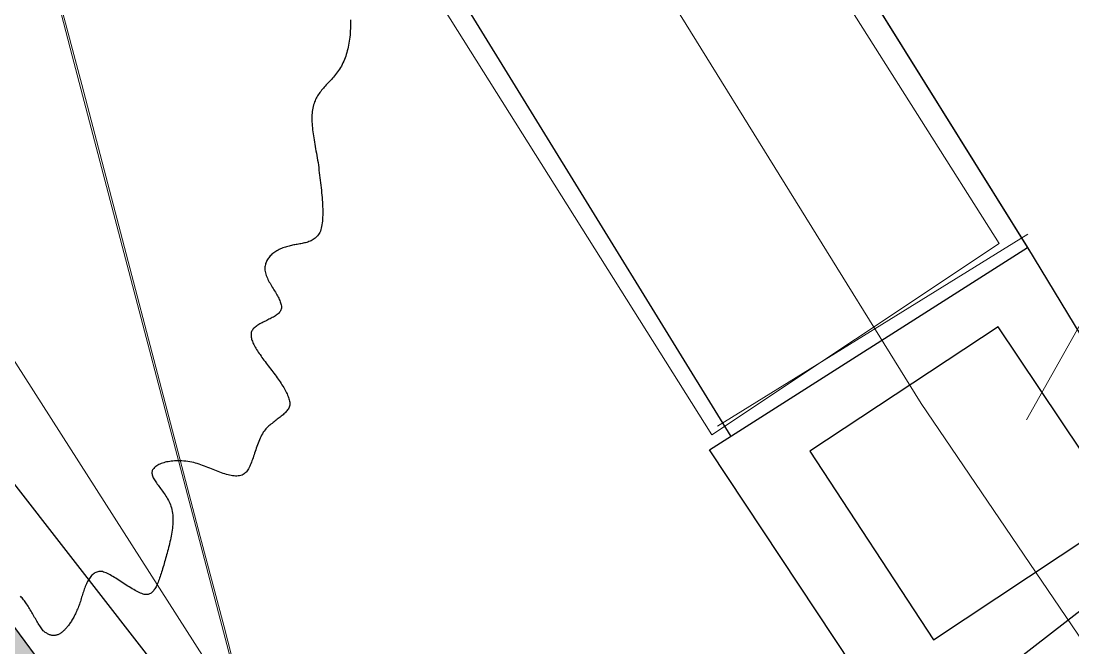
# Model space of a CAD drawing. Header units: metres. Extents: x 3 to 509016, y 4 to 6969473.
# Drawn here: x 507909.53 to 507915.15, y 6967153.86 to 6967157.22 of the extents above; entities that cross this region are included whole.
import ezdxf

# ---------------------------------------------------------------- set-up
doc = ezdxf.new("R2010")
doc.units = ezdxf.units.M
for name, color, linetype, lineweight in [('D_UG_PIPES', 252, 'EXIST_SWD', 0), ('DR_GRATED', 252, 'EXIST_SWD', 0), ('DR_LINED', 252, 'EXIST_SWD', 0), ('HT_UG_LINES', 252, 'EXISTING_HIGH_VOLTAGE', 0)]:
    doc.layers.add(name, color=color, linetype=linetype, lineweight=lineweight)
for name, color, linetype in [('DR_UNLINED', 252, 'EXIST_SWD'), ('EWS_BATTER TOE', 252, 'Continuous'), ('HATCH_LANDSCAPE', 1, 'Continuous'), ('mga2020DR_GRATE', 252, 'Continuous'), ('mga2020DR_GRATE_LIP', 252, 'Continuous'), ('mga2020DR_UNLINED', 252, 'Continuous'), ('mga2020VEG_TREE', 252, 'Continuous'), ('XREF', 7, 'Continuous')]:
    doc.layers.add(name, color=color, linetype=linetype)
doc.styles.get("Standard").update_dxf_attribs({"font": 'ARIALN.TTF'})
doc.linetypes.add('EXIST_SWD', pattern='A,5,-2.5,5,-2,["SWD",Standard,S=2.5,R=0,X=0,Y=-1.25],-8,5,-2.5,5,-2.5', length=37.5)
doc.linetypes.add('EXISTING_HIGH_VOLTAGE', pattern='A,2,-2,2,-2,2,-2,["HV",Standard,S=2.5,R=0,X=0,Y=-1.25],-5.9,2,-2,2,-2', length=25.9)

# ---------------------------------------------------------------- blocks, each defined once
blk = doc.blocks.new('XD_HATCH')
at = {"layer": 'HATCH_LANDSCAPE', "ltscale": 0.5}
h = blk.add_hatch(dxfattribs=at)
h.set_pattern_fill('GRASS', color=256, scale=0.05)
h.set_pattern_definition([(212.013854887, (0, 0), (-0.28538859865, -1.2375190291), [0.238125, -1.557926224]), (167.013854887, (0, 0), (-0.28538859868, -1.23751902925), [0.238125, -1.031875]), (257.013854887, (0, 0), (1.23751902925, -0.28538859868), [0.238125, -1.031875])])
edge = h.paths.add_edge_path()
edge.add_line((507834.6194, 6967286.6003), (507833.7745, 6967278.3766))
edge.add_line((507833.7745, 6967278.3766), (507834.4563, 6967266.5732))
edge.add_arc((507833.4405, 6967266.3882), 1.0325, -56.8269, 10.3208, ccw=False)
edge.add_line((507834.0055, 6967265.524), (507833.7027, 6967265.3348))
edge.add_line((507833.7027, 6967265.3348), (507831.8595, 6967265.8814))
edge.add_arc((507790.5773, 6967261.1965), 41.5471, 6.4744, 11.72996)
edge.add_arc((507652.9266, 6967269.5696), 178.3302, 0.023588, 2.717699)
edge.add_arc((507863.8943, 6967277.5885), 32.8409, 156.38178, 179.23816, ccw=False)
edge.add_line((507833.8043, 6967290.7459), (507834.868, 6967290.3037))
edge.add_line((507834.868, 6967290.3037), (507834.6194, 6967286.6003))
edge = h.paths.add_edge_path()
edge.add_line((507840.3758, 6967264.2031), (507839.0111, 6967268.6216))
edge.add_line((507839.0111, 6967268.6216), (507838.9485, 6967268.9634))
edge.add_line((507838.9485, 6967268.9634), (507838.9635, 6967269.4631))
edge.add_line((507838.9635, 6967269.4631), (507838.7986, 6967271.4707))
edge.add_line((507838.7986, 6967271.4707), (507838.5426, 6967271.9806))
edge.add_line((507838.5426, 6967271.9806), (507838.3277, 6967272.489))
edge.add_line((507838.3277, 6967272.489), (507838.1812, 6967272.9949))
edge.add_line((507838.1812, 6967272.9949), (507838.0533, 6967273.5))
edge.add_line((507838.0533, 6967273.5), (507837.435, 6967274.5364))
edge.add_line((507837.435, 6967274.5364), (507837.4424, 6967274.8298))
edge.add_line((507837.4424, 6967274.8298), (507837.523, 6967275.3334))
edge.add_line((507837.523, 6967275.3334), (507837.4511, 6967275.831))
edge.add_line((507837.4511, 6967275.831), (507837.4008, 6967276.3294))
edge.add_line((507837.4008, 6967276.3294), (507837.3858, 6967276.8292))
edge.add_line((507837.3858, 6967276.8292), (507837.3708, 6967277.329))
edge.add_line((507837.3708, 6967277.329), (507837.3559, 6967277.8288))
edge.add_line((507837.3559, 6967277.8288), (507837.2868, 6967278.3259))
edge.add_line((507837.2868, 6967278.3259), (507837.6201, 6967280.3039))
edge.add_line((507837.6201, 6967280.3039), (507837.7291, 6967281.2981))
edge.add_line((507837.7291, 6967281.2981), (507837.7573, 6967281.7976))
edge.add_line((507837.7573, 6967281.7976), (507837.7637, 6967283.3032))
edge.add_line((507837.7637, 6967283.3032), (507837.8004, 6967283.8019))
edge.add_line((507837.8004, 6967283.8019), (507837.9, 6967284.2949))
edge.add_line((507837.9, 6967284.2949), (507838.1892, 6967285.2728))
edge.add_line((507838.1892, 6967285.2728), (507838.2709, 6967285.7675))
edge.add_line((507838.2709, 6967285.7675), (507838.3266, 6967286.2645))
edge.add_line((507838.3266, 6967286.2645), (507837.056, 6967286.299))
edge.add_line((507837.056, 6967286.299), (507837.0835, 6967286.024))
edge.add_line((507837.0835, 6967286.024), (507836.2865, 6967278.3018))
edge.add_line((507836.2865, 6967278.3018), (507836.7877, 6967269.7623))
edge.add_line((507836.7877, 6967269.7623), (507836.9971, 6967265.9725))
edge.add_arc((507835.4372, 6967265.8975), 1.5617, -51.2364, 2.7548, ccw=False)
edge.add_line((507836.415, 6967264.6797), (507834.7625, 6967263.6386))
edge.add_line((507834.7625, 6967263.6386), (507834.4122, 6967261.6514))
edge.add_line((507834.4122, 6967261.6514), (507838.3369, 6967255.3696))
edge.add_arc((507838.6337, 6967255.5551), 0.35, 211.9938, 302.0004)
edge.add_line((507838.8192, 6967255.2583), (507843.102, 6967257.934))
edge.add_line((507843.102, 6967257.934), (507849.8852, 6967247.0769))
edge.add_line((507849.8852, 6967247.0769), (507845.6775, 6967244.448))
edge.add_arc((507845.8629, 6967244.1511), 0.35, 121.996, 211.996)
edge.add_line((507845.5661, 6967243.9657), (507846.3609, 6967242.6936))
edge.add_arc((507846.6577, 6967242.879), 0.35, 211.996, 301.996)
edge.add_line((507846.8432, 6967242.5822), (507851.0509, 6967245.2111))
edge.add_line((507851.0509, 6967245.2111), (507857.8321, 6967234.3573))
edge.add_line((507857.8321, 6967234.3573), (507858.9988, 6967232.4898))
edge.add_line((507858.9988, 6967232.4898), (507868.4293, 6967217.3956))
edge.add_line((507868.4293, 6967217.3956), (507869.595, 6967215.5298))
edge.add_line((507869.595, 6967215.5298), (507879.0265, 6967200.4339))
edge.add_line((507879.0265, 6967200.4339), (507880.1922, 6967198.5681))
edge.add_line((507880.1922, 6967198.5681), (507889.6237, 6967183.4722))
edge.add_line((507889.6237, 6967183.4722), (507890.8655, 6967181.6516))
edge.add_line((507890.8655, 6967181.6516), (507890.7894, 6967181.6064))
edge.add_line((507890.7894, 6967181.6064), (507900.2209, 6967166.5105))
edge.add_line((507900.2209, 6967166.5105), (507895.9381, 6967163.8347))
edge.add_arc((507896.1235, 6967163.5378), 0.35, 121.994, 211.996)
edge.add_line((507895.8267, 6967163.3524), (507896.6215, 6967162.0802))
edge.add_arc((507896.9183, 6967162.2657), 0.35, 211.9984, 301.996)
edge.add_line((507897.1038, 6967161.9689), (507901.3866, 6967164.6447))
edge.add_line((507901.3866, 6967164.6447), (507910.8181, 6967149.5487))
edge.add_line((507910.8181, 6967149.5487), (507906.5469, 6967146.8811))
edge.add_arc((507906.7649, 6967146.6028), 0.3535, 128.0734, 218.4885)
edge.add_line((507906.4882, 6967146.3828), (507907.8077, 6967145.0972))
edge.add_line((507907.8077, 6967145.0972), (507909.4019, 6967144.1738))
edge.add_line((507909.4019, 6967144.1738), (507911.1824, 6967145.0318))
edge.add_line((507911.1824, 6967145.0318), (507911.5938, 6967146.4662))
edge.add_line((507911.5938, 6967146.4662), (507913.3116, 6967147.5395))
edge.add_line((507913.3116, 6967147.5395), (507911.7607, 6967150.3145))
edge.add_line((507911.7607, 6967150.3145), (507911.3517, 6967151.1377))
edge.add_line((507911.3517, 6967151.1377), (507910.3123, 6967152.8466))
edge.add_line((507910.3123, 6967152.8466), (507910.0252, 6967153.2568))
edge.add_line((507910.0252, 6967153.2568), (507908.2386, 6967155.6779))
edge.add_line((507908.2386, 6967155.6779), (507906.8185, 6967157.7385))
edge.add_line((507906.8185, 6967157.7385), (507905.1467, 6967160.2314))
edge.add_line((507905.1467, 6967160.2314), (507902.6614, 6967164.5743))
edge.add_line((507902.6614, 6967164.5743), (507901.6885, 6967166.3247))
edge.add_line((507901.6885, 6967166.3247), (507890.3492, 6967184.5912))
edge.add_line((507890.3492, 6967184.5912), (507887.9238, 6967188.3817))
edge.add_line((507887.9238, 6967188.3817), (507882.2644, 6967197.2262))
edge.add_line((507882.2644, 6967197.2262), (507881.0853, 6967198.9492))
edge.add_line((507881.0853, 6967198.9492), (507875.2149, 6967208.1494))
edge.add_line((507875.2149, 6967208.1494), (507870.7184, 6967215.3627))
edge.add_line((507870.7184, 6967215.3627), (507864.5811, 6967226.2674))
edge.add_line((507864.5811, 6967226.2674), (507858.7045, 6967235.0792))
edge.add_line((507858.7045, 6967235.0792), (507856.2419, 6967238.7442))
edge.add_line((507856.2419, 6967238.7442), (507855.1022, 6967240.3904))
edge.add_line((507855.1022, 6967240.3904), (507854.8173, 6967240.8019))
edge.add_line((507854.8173, 6967240.8019), (507854.0618, 6967242.0986))
edge.add_line((507854.0618, 6967242.0986), (507852.576, 6967244.7077))
edge.add_line((507852.576, 6967244.7077), (507851.066, 6967247.3016))
edge.add_line((507851.066, 6967247.3016), (507849.5393, 6967249.8852))
edge.add_line((507849.5393, 6967249.8852), (507848.9949, 6967250.7242))
edge.add_line((507848.9949, 6967250.7242), (507848.7226, 6967251.1437))
edge.add_line((507848.7226, 6967251.1437), (507848.4401, 6967251.5567))
edge.add_line((507848.4401, 6967251.5567), (507847.8618, 6967252.3745))
edge.add_line((507847.8618, 6967252.3745), (507847.3356, 6967253.2249))
edge.add_line((507847.3356, 6967253.2249), (507845.7975, 6967255.8013))
edge.add_line((507845.7975, 6967255.8013), (507844.2186, 6967258.446))
edge.add_line((507844.2186, 6967258.446), (507842.8502, 6967261.0217))
edge.add_line((507842.8502, 6967261.0217), (507842.6112, 6967261.4614))
edge.add_line((507842.6112, 6967261.4614), (507842.0412, 6967262.2858))
edge.add_line((507842.0412, 6967262.2858), (507840.3758, 6967264.2031))
blk = doc.blocks.new('BAC V TREE')
for p, q in [((16.9034, 2.6521), (16.9053, 2.5983)), ((16.9053, 2.5983), (16.9062, 2.5448)), ((16.8996, 2.3343), (16.8955, 2.2828)), ((16.9027, 2.3863), (16.8996, 2.3343)), ((16.9049, 2.4388), (16.9027, 2.3863)), ((16.906, 2.4916), (16.9049, 2.4388)), ((16.9062, 2.5448), (16.906, 2.4916)), ((16.8695, 2.0821), (16.8607, 2.0336)), ((16.8775, 2.1314), (16.8695, 2.0821)), ((16.8844, 2.1812), (16.8775, 2.1314)), ((16.8905, 2.2317), (16.8844, 2.1812)), ((16.8955, 2.2828), (16.8905, 2.2317)), ((16.8161, 1.8471), (16.8027, 1.8026)), ((16.8286, 1.8925), (16.8161, 1.8471)), ((16.8402, 1.9387), (16.8286, 1.8925)), ((16.8509, 1.9858), (16.8402, 1.9387)), ((16.8607, 2.0336), (16.8509, 1.9858)), ((16.7039, 1.557), (16.6819, 1.5179)), ((16.7225, 1.5952), (16.7039, 1.557)), ((16.7403, 1.6345), (16.7225, 1.5952)), ((16.7572, 1.675), (16.7403, 1.6345)), ((16.7732, 1.7165), (16.7572, 1.675)), ((16.7884, 1.7591), (16.7732, 1.7165)), ((16.8027, 1.8026), (16.7884, 1.7591)), ((16.5387, 1.3093), (16.5136, 1.2782)), ((16.5635, 1.3413), (16.5387, 1.3093)), ((16.5881, 1.3744), (16.5635, 1.3413)), ((16.6123, 1.4084), (16.5881, 1.3744)), ((16.636, 1.4437), (16.6123, 1.4084)), ((16.6593, 1.4801), (16.636, 1.4437)), ((16.6819, 1.5179), (16.6593, 1.4801)), ((16.3121, 1.0528), (16.2879, 1.0264)), ((16.3367, 1.0794), (16.3121, 1.0528)), ((16.3616, 1.1063), (16.3367, 1.0794)), ((16.3868, 1.1336), (16.3616, 1.1063)), ((16.4121, 1.1613), (16.3868, 1.1336)), ((16.4374, 1.1896), (16.4121, 1.1613)), ((16.4629, 1.2184), (16.4374, 1.1896)), ((16.4883, 1.2479), (16.4629, 1.2184)), ((16.5136, 1.2782), (16.4883, 1.2479)), ((16.0974, 0.7854), (16.0805, 0.7569)), ((16.1153, 0.8134), (16.0974, 0.7854)), ((16.1341, 0.8409), (16.1153, 0.8134)), ((16.1539, 0.868), (16.1341, 0.8409)), ((16.1745, 0.8948), (16.1539, 0.868)), ((16.1959, 0.9213), (16.1745, 0.8948)), ((16.218, 0.9477), (16.1959, 0.9213)), ((16.2408, 0.9739), (16.218, 0.9477)), ((16.2641, 1.0001), (16.2408, 0.9739)), ((16.2879, 1.0264), (16.2641, 1.0001)), ((15.9896, 0.5232), (15.981, 0.4842)), ((15.9998, 0.5614), (15.9896, 0.5232)), ((16.0115, 0.5988), (15.9998, 0.5614)), ((16.0249, 0.6354), (16.0115, 0.5988)), ((16.0369, 0.667), (16.0249, 0.6354)), ((16.0502, 0.6977), (16.0369, 0.667)), ((16.0648, 0.7276), (16.0502, 0.6977)), ((16.0805, 0.7569), (16.0648, 0.7276)), ((15.959, 0.2769), (15.9584, 0.2331)), ((15.9608, 0.32), (15.959, 0.2769)), ((15.9639, 0.3622), (15.9608, 0.32)), ((15.9682, 0.4037), (15.9639, 0.3622)), ((15.9739, 0.4443), (15.9682, 0.4037)), ((15.981, 0.4842), (15.9739, 0.4443)), ((15.9584, 0.2331), (15.9589, 0.1885)), ((15.9589, 0.1885), (15.9604, 0.1432)), ((15.9604, 0.1432), (15.9629, 0.0971)), ((15.9629, 0.0971), (15.9664, 0.0502)), ((15.9664, 0.0502), (15.9707, 0.0026)), ((15.9707, 0.0026), (15.9759, -0.0458)), ((15.9759, -0.0458), (15.9818, -0.0949)), ((15.9818, -0.0949), (15.9884, -0.1447)), ((15.9884, -0.1447), (15.9956, -0.1952)), ((15.9956, -0.1952), (16.0034, -0.2464)), ((16.0034, -0.2464), (16.0117, -0.2984)), ((16.0117, -0.2984), (16.0205, -0.351)), ((16.0205, -0.351), (16.0297, -0.4043)), ((16.0297, -0.4043), (16.0392, -0.4583)), ((16.0392, -0.4583), (16.049, -0.513)), ((16.049, -0.513), (16.059, -0.5684)), ((16.059, -0.5684), (16.0691, -0.6244)), ((16.0691, -0.6244), (16.0794, -0.6811)), ((16.0794, -0.6811), (16.0896, -0.7384)), ((16.0896, -0.7384), (16.0999, -0.7963)), ((16.0999, -0.7963), (16.11, -0.8549)), ((16.11, -0.8549), (16.1177, -0.9168)), ((16.1177, -0.9168), (16.1254, -0.9789)), ((16.1254, -0.9789), (16.1331, -1.0412)), ((16.1331, -1.0412), (16.1409, -1.1034)), ((16.1409, -1.1034), (16.1486, -1.1657)), ((16.1486, -1.1657), (16.1562, -1.2279)), ((16.1562, -1.2279), (16.1637, -1.2899)), ((16.1637, -1.2899), (16.171, -1.3516)), ((16.171, -1.3516), (16.178, -1.4131)), ((16.178, -1.4131), (16.1847, -1.4742)), ((16.1847, -1.4742), (16.191, -1.5348)), ((16.191, -1.5348), (16.197, -1.5949)), ((16.197, -1.5949), (16.2025, -1.6543)), ((16.2025, -1.6543), (16.2075, -1.7131)), ((16.2075, -1.7131), (16.212, -1.7712)), ((16.212, -1.7712), (16.2158, -1.8284)), ((16.2158, -1.8284), (16.219, -1.8847)), ((16.219, -1.8847), (16.2215, -1.9401)), ((16.2215, -1.9401), (16.2233, -1.9944)), ((16.2233, -1.9944), (16.2243, -2.0476)), ((16.2243, -2.0476), (16.2244, -2.0996)), ((16.2153, -2.2942), (16.2105, -2.3392)), ((16.2191, -2.2477), (16.2153, -2.2942)), ((16.2219, -2.1997), (16.2191, -2.2477)), ((16.2236, -2.1503), (16.2219, -2.1997)), ((16.2244, -2.0996), (16.2236, -2.1503)), ((16.1528, -2.5699), (16.1364, -2.5992)), ((16.1678, -2.5381), (16.1528, -2.5699)), ((16.179, -2.502), (16.1678, -2.5381)), ((16.1887, -2.464), (16.179, -2.502)), ((16.1972, -2.4242), (16.1887, -2.464)), ((16.2044, -2.3825), (16.1972, -2.4242)), ((16.2105, -2.3392), (16.2044, -2.3825)), ((15.7466, -2.8372), (15.7175, -2.8432)), ((15.7755, -2.8308), (15.7466, -2.8372)), ((15.8041, -2.8237), (15.7755, -2.8308)), ((15.8323, -2.8159), (15.8041, -2.8237)), ((15.8601, -2.8073), (15.8323, -2.8159)), ((15.8874, -2.7977), (15.8601, -2.8073)), ((15.9141, -2.7871), (15.8874, -2.7977)), ((15.9401, -2.7754), (15.9141, -2.7871)), ((15.9655, -2.7623), (15.9401, -2.7754)), ((15.9902, -2.7479), (15.9655, -2.7623)), ((16.014, -2.732), (15.9902, -2.7479)), ((16.0369, -2.7145), (16.014, -2.732)), ((16.059, -2.6953), (16.0369, -2.7145)), ((16.08, -2.6743), (16.059, -2.6953)), ((16.0999, -2.6513), (16.08, -2.6743)), ((16.1187, -2.6264), (16.0999, -2.6513)), ((16.1364, -2.5992), (16.1187, -2.6264)), ((15.0013, -3.0892), (14.9788, -3.1083)), ((15.0249, -3.0709), (15.0013, -3.0892)), ((15.0495, -3.0533), (15.0249, -3.0709)), ((15.075, -3.0365), (15.0495, -3.0533)), ((15.1014, -3.0205), (15.075, -3.0365)), ((15.1287, -3.0054), (15.1014, -3.0205)), ((15.1567, -2.991), (15.1287, -3.0054)), ((15.1855, -2.9775), (15.1567, -2.991)), ((15.215, -2.9649), (15.1855, -2.9775)), ((15.2451, -2.9532), (15.215, -2.9649)), ((15.2758, -2.9424), (15.2451, -2.9532)), ((15.307, -2.9325), (15.2758, -2.9424)), ((15.3386, -2.9236), (15.307, -2.9325)), ((15.3707, -2.9156), (15.3386, -2.9236)), ((15.398, -2.9071), (15.3707, -2.9156)), ((15.4258, -2.8994), (15.398, -2.9071)), ((15.4541, -2.8924), (15.4258, -2.8994)), ((15.4827, -2.886), (15.4541, -2.8924)), ((15.5116, -2.8801), (15.4827, -2.886)), ((15.5408, -2.8746), (15.5116, -2.8801)), ((15.5701, -2.8693), (15.5408, -2.8746)), ((15.5996, -2.8642), (15.5701, -2.8693)), ((15.6291, -2.8592), (15.5996, -2.8642)), ((15.6587, -2.8541), (15.6291, -2.8592)), ((15.6881, -2.8488), (15.6587, -2.8541)), ((15.7175, -2.8432), (15.6881, -2.8488)), ((14.8235, -3.3366), (14.8161, -3.3628)), ((14.8325, -3.311), (14.8235, -3.3366)), ((14.8431, -3.2859), (14.8325, -3.311)), ((14.8553, -3.2615), (14.8431, -3.2859)), ((14.8689, -3.2377), (14.8553, -3.2615)), ((14.884, -3.2144), (14.8689, -3.2377)), ((14.9004, -3.1919), (14.884, -3.2144)), ((14.9182, -3.1699), (14.9004, -3.1919)), ((14.9372, -3.1487), (14.9182, -3.1699)), ((14.9574, -3.1282), (14.9372, -3.1487)), ((14.9788, -3.1083), (14.9574, -3.1282)), ((14.8043, -3.4444), (14.804, -3.4726)), ((14.804, -3.4726), (14.8056, -3.5013)), ((14.8064, -3.4167), (14.8043, -3.4444)), ((14.8056, -3.5013), (14.8092, -3.5304)), ((14.8104, -3.3895), (14.8064, -3.4167)), ((14.8092, -3.5304), (14.8172, -3.563)), ((14.8161, -3.3628), (14.8104, -3.3895)), ((14.8172, -3.563), (14.8269, -3.5955)), ((14.8269, -3.5955), (14.8382, -3.6281)), ((14.8382, -3.6281), (14.8509, -3.6606)), ((14.8509, -3.6606), (14.8648, -3.6931)), ((14.8648, -3.6931), (14.8798, -3.7255)), ((14.8798, -3.7255), (14.8959, -3.7578)), ((14.8959, -3.7578), (14.9127, -3.7901)), ((14.9127, -3.7901), (14.9303, -3.8221)), ((14.9303, -3.8221), (14.9484, -3.8541)), ((14.9484, -3.8541), (14.967, -3.8858)), ((14.967, -3.8858), (14.9858, -3.9174)), ((14.9858, -3.9174), (15.0048, -3.9488)), ((15.0048, -3.9488), (15.0237, -3.9799)), ((15.0237, -3.9799), (15.0425, -4.0108)), ((15.0425, -4.0108), (15.061, -4.0414)), ((15.061, -4.0414), (15.0791, -4.0717)), ((15.0791, -4.0717), (15.0966, -4.1017)), ((15.0966, -4.1017), (15.1134, -4.1313)), ((15.1134, -4.1313), (15.1294, -4.1606)), ((15.1294, -4.1606), (15.1443, -4.1896)), ((15.1443, -4.1896), (15.1581, -4.2181)), ((15.1581, -4.2181), (15.1707, -4.2462)), ((15.1707, -4.2462), (15.1818, -4.2739)), ((15.1818, -4.2739), (15.1914, -4.3011)), ((15.1914, -4.3011), (15.1992, -4.3279)), ((15.1992, -4.3279), (15.2053, -4.3541)), ((15.2053, -4.3541), (15.2093, -4.3799)), ((15.2093, -4.3799), (15.2112, -4.4051)), ((15.0381, -4.6353), (15.013, -4.6503)), ((15.0621, -4.6199), (15.0381, -4.6353)), ((15.0849, -4.604), (15.0621, -4.6199)), ((15.1064, -4.5876), (15.0849, -4.604)), ((15.1265, -4.5707), (15.1064, -4.5876)), ((15.1449, -4.5531), (15.1265, -4.5707)), ((15.1616, -4.5348), (15.1449, -4.5531)), ((15.1764, -4.5158), (15.1616, -4.5348)), ((15.1892, -4.496), (15.1764, -4.5158)), ((15.1998, -4.4753), (15.1892, -4.496)), ((15.2081, -4.4538), (15.1998, -4.4753)), ((15.2109, -4.4297), (15.2081, -4.4538)), ((15.2112, -4.4051), (15.2109, -4.4297)), ((14.5652, -4.8977), (14.5456, -4.915)), ((14.5863, -4.8811), (14.5652, -4.8977)), ((14.6088, -4.8649), (14.5863, -4.8811)), ((14.6325, -4.8493), (14.6088, -4.8649)), ((14.6572, -4.834), (14.6325, -4.8493)), ((14.6829, -4.8192), (14.6572, -4.834)), ((14.7094, -4.8047), (14.6829, -4.8192)), ((14.7365, -4.7904), (14.7094, -4.8047)), ((14.7642, -4.7764), (14.7365, -4.7904)), ((14.7922, -4.7625), (14.7642, -4.7764)), ((14.8205, -4.7487), (14.7922, -4.7625)), ((14.8489, -4.735), (14.8205, -4.7487)), ((14.8772, -4.7212), (14.8489, -4.735)), ((14.9053, -4.7074), (14.8772, -4.7212)), ((14.9331, -4.6935), (14.9053, -4.7074)), ((14.9604, -4.6793), (14.9331, -4.6935)), ((14.9871, -4.665), (14.9604, -4.6793)), ((15.013, -4.6503), (14.9871, -4.665)), ((14.4641, -5.0743), (14.4635, -5.0971)), ((14.4635, -5.0971), (14.4647, -5.1205)), ((14.4668, -5.0522), (14.4641, -5.0743)), ((14.4647, -5.1205), (14.4677, -5.1446)), ((14.4714, -5.0307), (14.4668, -5.0522)), ((14.4677, -5.1446), (14.4725, -5.1693)), ((14.4781, -5.0099), (14.4714, -5.0307)), ((14.487, -4.9898), (14.4781, -5.0099)), ((14.4981, -4.9704), (14.487, -4.9898)), ((14.5115, -4.9517), (14.4981, -4.9704)), ((14.5277, -4.933), (14.5115, -4.9517)), ((14.5456, -4.915), (14.5277, -4.933)), ((14.4725, -5.1693), (14.479, -5.1947)), ((14.479, -5.1947), (14.4871, -5.2206)), ((14.4871, -5.2206), (14.4968, -5.2471)), ((14.4968, -5.2471), (14.5079, -5.2743)), ((14.5079, -5.2743), (14.5204, -5.302)), ((14.5204, -5.302), (14.5343, -5.3303)), ((14.5343, -5.3303), (14.5495, -5.3591)), ((14.5495, -5.3591), (14.5659, -5.3885)), ((14.5659, -5.3885), (14.5834, -5.4185)), ((14.5834, -5.4185), (14.6021, -5.4489)), ((14.6021, -5.4489), (14.6217, -5.48)), ((14.6217, -5.48), (14.6423, -5.5115)), ((14.6423, -5.5115), (14.6637, -5.5435)), ((14.6637, -5.5435), (14.686, -5.576)), ((14.686, -5.576), (14.709, -5.609)), ((14.709, -5.609), (14.7327, -5.6425)), ((14.7327, -5.6425), (14.757, -5.6765)), ((14.757, -5.6765), (14.7819, -5.7109)), ((14.7819, -5.7109), (14.8072, -5.7458)), ((14.8072, -5.7458), (14.8329, -5.7811)), ((14.8329, -5.7811), (14.859, -5.8169)), ((14.859, -5.8169), (14.8878, -5.8533)), ((14.8878, -5.8533), (14.9165, -5.8898)), ((14.9165, -5.8898), (14.9448, -5.9261)), ((14.9448, -5.9261), (14.9729, -5.9624)), ((14.9729, -5.9624), (15.0006, -5.9986)), ((15.0006, -5.9986), (15.0279, -6.0346)), ((15.0279, -6.0346), (15.0547, -6.0705)), ((15.0547, -6.0705), (15.0809, -6.1062)), ((15.0809, -6.1062), (15.1066, -6.1417)), ((15.1066, -6.1417), (15.1317, -6.177)), ((15.1317, -6.177), (15.156, -6.212)), ((15.156, -6.212), (15.1797, -6.2467)), ((15.1797, -6.2467), (15.2025, -6.2811)), ((15.2025, -6.2811), (15.2245, -6.3151)), ((15.2245, -6.3151), (15.2456, -6.3488)), ((15.2456, -6.3488), (15.2657, -6.3821)), ((15.2657, -6.3821), (15.2848, -6.415)), ((15.2848, -6.415), (15.3029, -6.4474)), ((15.3029, -6.4474), (15.3198, -6.4794)), ((15.3198, -6.4794), (15.3356, -6.5109)), ((15.3356, -6.5109), (15.3502, -6.5418)), ((15.3502, -6.5418), (15.3634, -6.5723)), ((15.3634, -6.5723), (15.3754, -6.6021)), ((15.3754, -6.6021), (15.386, -6.6313)), ((15.386, -6.6313), (15.3951, -6.66)), ((15.3951, -6.66), (15.4028, -6.688)), ((15.4028, -6.688), (15.4089, -6.7153)), ((15.4089, -6.7153), (15.4134, -6.7419)), ((15.3459, -6.9545), (15.3289, -6.9751)), ((15.3615, -6.9334), (15.3459, -6.9545)), ((15.3757, -6.9117), (15.3615, -6.9334)), ((15.3885, -6.8893), (15.3757, -6.9117)), ((15.3996, -6.8661), (15.3885, -6.8893)), ((15.4091, -6.8422), (15.3996, -6.8661)), ((15.4169, -6.8173), (15.4091, -6.8422)), ((15.4134, -6.7419), (15.4163, -6.7678)), ((15.4163, -6.7678), (15.4175, -6.7929)), ((15.4175, -6.7929), (15.4169, -6.8173)), ((15.0308, -7.2234), (15.0051, -7.2434)), ((15.0566, -7.2037), (15.0308, -7.2234)), ((15.0822, -7.1844), (15.0566, -7.2037)), ((15.1075, -7.1654), (15.0822, -7.1844)), ((15.1326, -7.1466), (15.1075, -7.1654)), ((15.1572, -7.1279), (15.1326, -7.1466)), ((15.1814, -7.1093), (15.1572, -7.1279)), ((15.2049, -7.0906), (15.1814, -7.1093)), ((15.2278, -7.072), (15.2049, -7.0906)), ((15.2499, -7.0531), (15.2278, -7.072)), ((15.2712, -7.0341), (15.2499, -7.0531)), ((15.2915, -7.0148), (15.2712, -7.0341)), ((15.3108, -6.9951), (15.2915, -7.0148)), ((15.3289, -6.9751), (15.3108, -6.9951)), ((14.7646, -7.4819), (14.7434, -7.5183)), ((14.7859, -7.454), (14.7646, -7.4819)), ((14.808, -7.4271), (14.7859, -7.454)), ((14.8309, -7.4012), (14.808, -7.4271)), ((14.8545, -7.3763), (14.8309, -7.4012)), ((14.8786, -7.3524), (14.8545, -7.3763)), ((14.9033, -7.3292), (14.8786, -7.3524)), ((14.9284, -7.3068), (14.9033, -7.3292)), ((14.9537, -7.2851), (14.9284, -7.3068)), ((14.9793, -7.264), (14.9537, -7.2851)), ((15.0051, -7.2434), (14.9793, -7.264)), ((14.6521, -7.7118), (14.6363, -7.7521)), ((14.6687, -7.6719), (14.6521, -7.7118)), ((14.686, -7.6325), (14.6687, -7.6719)), ((14.7042, -7.5936), (14.686, -7.6325)), ((14.7233, -7.5555), (14.7042, -7.5936)), ((14.7434, -7.5183), (14.7233, -7.5555)), ((14.5518, -7.9948), (14.5388, -8.0343)), ((14.565, -7.9548), (14.5518, -7.9948)), ((14.5785, -7.9145), (14.565, -7.9548)), ((14.5922, -7.8739), (14.5785, -7.9145)), ((14.6064, -7.8332), (14.5922, -7.8739)), ((14.6211, -7.7926), (14.6064, -7.8332)), ((14.6363, -7.7521), (14.6211, -7.7926)), ((12.2279, -8.2651), (12.2003, -8.2779)), ((12.2573, -8.2531), (12.2279, -8.2651)), ((12.2883, -8.242), (12.2573, -8.2531)), ((12.321, -8.2317), (12.2883, -8.242)), ((12.3551, -8.2224), (12.321, -8.2317)), ((12.3908, -8.214), (12.3551, -8.2224)), ((12.4278, -8.2067), (12.3908, -8.214)), ((12.4662, -8.2003), (12.4278, -8.2067)), ((12.5059, -8.1951), (12.4662, -8.2003)), ((12.5467, -8.1909), (12.5059, -8.1951)), ((12.5888, -8.1879), (12.5467, -8.1909)), ((12.6319, -8.186), (12.5888, -8.1879)), ((12.6761, -8.1853), (12.6319, -8.186)), ((12.7212, -8.1859), (12.6761, -8.1853)), ((12.7672, -8.1877), (12.7212, -8.1859)), ((12.814, -8.1908), (12.7672, -8.1877)), ((12.8617, -8.1953), (12.814, -8.1908)), ((12.91, -8.2012), (12.8617, -8.1953)), ((12.959, -8.2084), (12.91, -8.2012)), ((13.0086, -8.2171), (12.959, -8.2084)), ((13.0587, -8.2273), (13.0086, -8.2171)), ((13.102, -8.2392), (13.0587, -8.2273)), ((13.1453, -8.2523), (13.102, -8.2392)), ((13.1888, -8.2665), (13.1453, -8.2523)), ((14.4604, -8.2554), (14.4465, -8.2885)), ((14.4739, -8.2211), (14.4604, -8.2554)), ((14.4871, -8.1856), (14.4739, -8.2211)), ((14.5001, -8.1491), (14.4871, -8.1856)), ((14.5131, -8.1116), (14.5001, -8.1491)), ((14.5259, -8.0733), (14.5131, -8.1116)), ((14.5388, -8.0343), (14.5259, -8.0733)), ((12.0324, -8.444), (12.03, -8.4658)), ((12.03, -8.4658), (12.0301, -8.488)), ((12.0301, -8.488), (12.0327, -8.5104)), ((12.0393, -8.4248), (12.0324, -8.444)), ((12.0327, -8.5104), (12.0376, -8.5333)), ((12.0486, -8.4061), (12.0393, -8.4248)), ((12.0602, -8.3879), (12.0486, -8.4061)), ((12.0741, -8.3703), (12.0602, -8.3879)), ((12.0901, -8.3532), (12.0741, -8.3703)), ((12.1081, -8.3368), (12.0901, -8.3532)), ((12.1283, -8.321), (12.1081, -8.3368)), ((12.1504, -8.3059), (12.1283, -8.321)), ((12.1744, -8.2915), (12.1504, -8.3059)), ((12.2003, -8.2779), (12.1744, -8.2915)), ((13.2323, -8.2815), (13.1888, -8.2665)), ((13.2758, -8.2973), (13.2323, -8.2815)), ((13.3193, -8.3137), (13.2758, -8.2973)), ((13.3627, -8.3306), (13.3193, -8.3137)), ((13.4059, -8.3478), (13.3627, -8.3306)), ((13.449, -8.3653), (13.4059, -8.3478)), ((13.4919, -8.3828), (13.449, -8.3653)), ((13.5346, -8.4002), (13.4919, -8.3828)), ((13.577, -8.4175), (13.5346, -8.4002)), ((13.619, -8.4344), (13.577, -8.4175)), ((13.6607, -8.4508), (13.619, -8.4344)), ((13.7019, -8.4666), (13.6607, -8.4508)), ((13.7427, -8.4817), (13.7019, -8.4666)), ((13.7831, -8.4958), (13.7427, -8.4817)), ((13.8229, -8.5089), (13.7831, -8.4958)), ((13.8621, -8.5209), (13.8229, -8.5089)), ((13.9007, -8.5315), (13.8621, -8.5209)), ((14.2729, -8.5229), (14.2438, -8.5357)), ((14.2943, -8.5091), (14.2729, -8.5229)), ((14.3145, -8.4928), (14.2943, -8.5091)), ((14.3338, -8.4742), (14.3145, -8.4928)), ((14.3521, -8.4534), (14.3338, -8.4742)), ((14.3696, -8.4305), (14.3521, -8.4534)), ((14.3863, -8.4056), (14.3696, -8.4305)), ((14.4022, -8.3788), (14.3863, -8.4056)), ((14.4175, -8.3503), (14.4022, -8.3788)), ((14.4323, -8.3201), (14.4175, -8.3503)), ((14.4465, -8.2885), (14.4323, -8.3201)), ((12.0376, -8.5333), (12.0447, -8.5565)), ((12.0447, -8.5565), (12.0537, -8.58)), ((12.0537, -8.58), (12.0646, -8.604)), ((12.0646, -8.604), (12.0772, -8.6284)), ((12.0772, -8.6284), (12.0913, -8.6532)), ((12.0913, -8.6532), (12.1069, -8.6785)), ((12.1069, -8.6785), (12.1238, -8.7042)), ((12.1238, -8.7042), (12.1418, -8.7304)), ((12.1418, -8.7304), (12.1608, -8.7571)), ((12.1608, -8.7571), (12.1807, -8.7843)), ((13.9386, -8.5407), (13.9007, -8.5315)), ((13.9758, -8.5483), (13.9386, -8.5407)), ((14.0123, -8.5542), (13.9758, -8.5483)), ((14.0481, -8.5583), (14.0123, -8.5542)), ((14.083, -8.5603), (14.0481, -8.5583)), ((14.117, -8.5602), (14.083, -8.5603)), ((14.1502, -8.5578), (14.117, -8.5602)), ((14.1824, -8.5531), (14.1502, -8.5578)), ((14.2136, -8.5457), (14.1824, -8.5531)), ((14.2438, -8.5357), (14.2136, -8.5457)), ((12.1807, -8.7843), (12.2013, -8.8121)), ((12.2013, -8.8121), (12.2224, -8.8404)), ((12.2224, -8.8404), (12.244, -8.8692)), ((12.244, -8.8692), (12.2659, -8.8987)), ((12.2659, -8.8987), (12.2879, -8.9287)), ((12.2879, -8.9287), (12.3099, -8.9593)), ((12.3099, -8.9593), (12.3317, -8.9906)), ((12.3317, -8.9906), (12.3533, -9.0225)), ((12.3533, -9.0225), (12.3744, -9.0551)), ((12.3744, -9.0551), (12.395, -9.0884)), ((12.395, -9.0884), (12.4149, -9.1223)), ((12.4149, -9.1223), (12.4339, -9.157)), ((12.4339, -9.157), (12.4518, -9.1924)), ((12.4518, -9.1924), (12.4687, -9.2285)), ((12.4687, -9.2285), (12.4842, -9.2654)), ((12.4842, -9.2654), (12.4983, -9.3031)), ((12.4983, -9.3031), (12.5109, -9.3415)), ((12.5109, -9.3415), (12.5209, -9.3852)), ((12.5209, -9.3852), (12.529, -9.4294)), ((12.529, -9.4294), (12.5354, -9.4741)), ((12.5354, -9.4741), (12.5401, -9.5193)), ((12.5401, -9.5193), (12.5432, -9.5649)), ((12.5373, -9.7977), (12.5324, -9.8448)), ((12.5411, -9.7506), (12.5373, -9.7977)), ((12.5436, -9.7038), (12.5411, -9.7506)), ((12.5432, -9.5649), (12.5448, -9.6109)), ((12.5449, -9.6572), (12.5436, -9.7038)), ((12.5448, -9.6109), (12.5449, -9.6572)), ((12.5032, -10.0342), (12.4939, -10.0815)), ((12.5118, -9.9869), (12.5032, -10.0342)), ((12.5196, -9.9395), (12.5118, -9.9869)), ((12.5265, -9.8921), (12.5196, -9.9395)), ((12.5324, -9.8448), (12.5265, -9.8921)), ((12.4391, -10.3152), (12.427, -10.3611)), ((12.4509, -10.269), (12.4391, -10.3152)), ((12.4623, -10.2224), (12.4509, -10.269)), ((12.4734, -10.1756), (12.4623, -10.2224)), ((12.4839, -10.1286), (12.4734, -10.1756)), ((12.4939, -10.0815), (12.4839, -10.1286)), ((12.3658, -10.5841), (12.3539, -10.627)), ((12.3779, -10.5405), (12.3658, -10.5841)), ((12.3902, -10.4964), (12.3779, -10.5405)), ((12.4025, -10.4518), (12.3902, -10.4964)), ((12.4148, -10.4067), (12.4025, -10.4518)), ((12.427, -10.3611), (12.4148, -10.4067)), ((12.2928, -10.837), (12.2796, -10.8781)), ((12.3063, -10.7949), (12.2928, -10.837)), ((12.3203, -10.7518), (12.3063, -10.7949)), ((12.331, -10.711), (12.3203, -10.7518)), ((12.3423, -10.6694), (12.331, -10.711)), ((12.3539, -10.627), (12.3423, -10.6694)), ((10.4787, -11.1003), (10.4631, -11.1266)), ((10.495, -11.0752), (10.4787, -11.1003)), ((10.5121, -11.0514), (10.495, -11.0752)), ((10.5298, -11.0291), (10.5121, -11.0514)), ((10.5483, -11.0082), (10.5298, -11.0291)), ((10.5677, -10.9889), (10.5483, -11.0082)), ((10.5879, -10.9713), (10.5677, -10.9889)), ((10.609, -10.9555), (10.5879, -10.9713)), ((10.631, -10.9416), (10.609, -10.9555)), ((10.654, -10.9296), (10.631, -10.9416)), ((10.6781, -10.9197), (10.654, -10.9296)), ((10.7031, -10.9119), (10.6781, -10.9197)), ((10.7292, -10.9063), (10.7031, -10.9119)), ((10.7565, -10.9031), (10.7292, -10.9063)), ((10.7849, -10.9023), (10.7565, -10.9031)), ((10.8131, -10.9091), (10.7849, -10.9023)), ((10.8425, -10.9182), (10.8131, -10.9091)), ((10.8728, -10.9293), (10.8425, -10.9182)), ((10.9041, -10.9422), (10.8728, -10.9293)), ((10.9363, -10.9569), (10.9041, -10.9422)), ((10.9693, -10.9733), (10.9363, -10.9569)), ((11.003, -10.991), (10.9693, -10.9733)), ((11.0373, -11.0101), (11.003, -10.991)), ((11.0723, -11.0303), (11.0373, -11.0101)), ((11.1078, -11.0515), (11.0723, -11.0303)), ((11.1437, -11.0736), (11.1078, -11.0515)), ((11.1799, -11.0963), (11.1437, -11.0736)), ((11.2165, -11.1197), (11.1799, -11.0963)), ((12.2053, -11.1028), (12.1931, -11.1362)), ((12.2174, -11.0683), (12.2053, -11.1028)), ((12.2295, -11.0325), (12.2174, -11.0683)), ((12.2417, -10.9955), (12.2295, -11.0325)), ((12.2541, -10.9575), (12.2417, -10.9955)), ((12.2667, -10.9183), (12.2541, -10.9575)), ((12.2796, -10.8781), (12.2667, -10.9183)), ((10.3694, -11.3377), (10.3578, -11.3706)), ((10.3813, -11.3053), (10.3694, -11.3377)), ((10.3937, -11.2735), (10.3813, -11.3053)), ((10.4066, -11.2424), (10.3937, -11.2735)), ((10.4199, -11.2121), (10.4066, -11.2424)), ((10.4337, -11.1826), (10.4199, -11.2121)), ((10.4481, -11.1541), (10.4337, -11.1826)), ((10.4631, -11.1266), (10.4481, -11.1541)), ((11.2533, -11.1434), (11.2165, -11.1197)), ((11.2902, -11.1674), (11.2533, -11.1434)), ((11.3272, -11.1916), (11.2902, -11.1674)), ((11.3643, -11.2157), (11.3272, -11.1916)), ((11.4012, -11.2396), (11.3643, -11.2157)), ((11.438, -11.2633), (11.4012, -11.2396)), ((11.4746, -11.2864), (11.438, -11.2633)), ((11.5109, -11.3089), (11.4746, -11.2864)), ((11.5468, -11.3307), (11.5109, -11.3089)), ((11.5823, -11.3515), (11.5468, -11.3307)), ((11.6173, -11.3713), (11.5823, -11.3515)), ((12.0895, -11.3523), (12.0749, -11.3723)), ((12.1036, -11.3306), (12.0895, -11.3523)), ((12.1173, -11.3073), (12.1036, -11.3306)), ((12.1306, -11.2824), (12.1173, -11.3073)), ((12.1435, -11.256), (12.1306, -11.2824)), ((12.1562, -11.2282), (12.1435, -11.256)), ((12.1687, -11.1989), (12.1562, -11.2282)), ((12.181, -11.1682), (12.1687, -11.1989)), ((12.1931, -11.1362), (12.181, -11.1682)), ((8.8216, -11.5337), (8.802, -11.5148)), ((8.8409, -11.5541), (8.8216, -11.5337)), ((8.8601, -11.5759), (8.8409, -11.5541)), ((8.8791, -11.5989), (8.8601, -11.5759)), ((8.898, -11.6231), (8.8791, -11.5989)), ((8.9167, -11.6484), (8.898, -11.6231)), ((10.2838, -11.607), (10.2739, -11.6406)), ((10.2939, -11.5732), (10.2838, -11.607)), ((10.304, -11.5393), (10.2939, -11.5732)), ((10.3143, -11.5052), (10.304, -11.5393)), ((10.3248, -11.4713), (10.3143, -11.5052)), ((10.3355, -11.4375), (10.3248, -11.4713)), ((10.3465, -11.4039), (10.3355, -11.4375)), ((10.3578, -11.3706), (10.3465, -11.4039)), ((11.6517, -11.3899), (11.6173, -11.3713)), ((11.6855, -11.4071), (11.6517, -11.3899)), ((11.7186, -11.4228), (11.6855, -11.4071)), ((11.7508, -11.4369), (11.7186, -11.4228)), ((11.7822, -11.4492), (11.7508, -11.4369)), ((11.8126, -11.4595), (11.7822, -11.4492)), ((11.842, -11.4677), (11.8126, -11.4595)), ((11.8667, -11.471), (11.842, -11.4677)), ((11.8902, -11.472), (11.8667, -11.471)), ((11.9126, -11.471), (11.8902, -11.472)), ((11.9341, -11.4678), (11.9126, -11.471)), ((11.9545, -11.4626), (11.9341, -11.4678)), ((11.974, -11.4553), (11.9545, -11.4626)), ((11.9927, -11.4462), (11.974, -11.4553)), ((12.0106, -11.435), (11.9927, -11.4462)), ((12.0277, -11.4221), (12.0106, -11.435)), ((12.0441, -11.4072), (12.0277, -11.4221)), ((12.0598, -11.3906), (12.0441, -11.4072)), ((12.0749, -11.3723), (12.0598, -11.3906)), ((8.9352, -11.6747), (8.9167, -11.6484)), ((8.9537, -11.7019), (8.9352, -11.6747)), ((8.972, -11.7299), (8.9537, -11.7019)), ((8.9902, -11.7586), (8.972, -11.7299)), ((9.0083, -11.7879), (8.9902, -11.7586)), ((9.0263, -11.8178), (9.0083, -11.7879)), ((9.0442, -11.8481), (9.0263, -11.8178)), ((9.062, -11.8787), (9.0442, -11.8481)), ((9.0798, -11.9096), (9.062, -11.8787)), ((10.1902, -11.8598), (10.1772, -11.8892)), ((10.203, -11.83), (10.1902, -11.8598)), ((10.2155, -11.7996), (10.203, -11.83)), ((10.2278, -11.7687), (10.2155, -11.7996)), ((10.2398, -11.7374), (10.2278, -11.7687)), ((10.2515, -11.7056), (10.2398, -11.7374)), ((10.2628, -11.6733), (10.2515, -11.7056)), ((10.2739, -11.6406), (10.2628, -11.6733)), ((9.0975, -11.9406), (9.0798, -11.9096)), ((9.1152, -11.9717), (9.0975, -11.9406)), ((9.1328, -12.0028), (9.1152, -11.9717)), ((9.1505, -12.0337), (9.1328, -12.0028)), ((9.1681, -12.0644), (9.1505, -12.0337)), ((9.1857, -12.0947), (9.1681, -12.0644)), ((9.2032, -12.1247), (9.1857, -12.0947)), ((9.2209, -12.1541), (9.2032, -12.1247)), ((10.0524, -12.1254), (10.038, -12.1483)), ((10.0667, -12.1019), (10.0524, -12.1254)), ((10.081, -12.0776), (10.0667, -12.1019)), ((10.0952, -12.0526), (10.081, -12.0776)), ((10.1092, -12.0269), (10.0952, -12.0526)), ((10.1231, -12.0006), (10.1092, -12.0269)), ((10.1369, -11.9737), (10.1231, -12.0006)), ((10.1505, -11.9461), (10.1369, -11.9737)), ((10.1639, -11.9179), (10.1505, -11.9461)), ((10.1772, -11.8892), (10.1639, -11.9179)), ((9.2385, -12.183), (9.2209, -12.1541)), ((9.2561, -12.2111), (9.2385, -12.183)), ((9.2738, -12.2385), (9.2561, -12.2111)), ((9.2916, -12.265), (9.2738, -12.2385)), ((9.3094, -12.2905), (9.2916, -12.265)), ((9.3273, -12.3149), (9.3094, -12.2905)), ((9.3452, -12.3382), (9.3273, -12.3149)), ((9.3633, -12.3602), (9.3452, -12.3382)), ((9.3798, -12.3752), (9.3633, -12.3602)), ((9.3963, -12.3891), (9.3798, -12.3752)), ((9.4128, -12.4021), (9.3963, -12.3891)), ((9.8247, -12.3956), (9.8099, -12.4076)), ((9.8394, -12.3828), (9.8247, -12.3956)), ((9.8539, -12.369), (9.8394, -12.3828)), ((9.8675, -12.3576), (9.8539, -12.369)), ((9.8811, -12.3451), (9.8675, -12.3576)), ((9.895, -12.3317), (9.8811, -12.3451)), ((9.909, -12.3173), (9.895, -12.3317)), ((9.9231, -12.302), (9.909, -12.3173)), ((9.9373, -12.2858), (9.9231, -12.302)), ((9.9516, -12.2687), (9.9373, -12.2858)), ((9.9659, -12.2507), (9.9516, -12.2687)), ((9.9803, -12.2318), (9.9659, -12.2507)), ((9.9947, -12.2121), (9.9803, -12.2318)), ((10.0092, -12.1916), (9.9947, -12.2121)), ((10.0236, -12.1703), (10.0092, -12.1916)), ((10.038, -12.1483), (10.0236, -12.1703)), ((9.4293, -12.414), (9.4128, -12.4021)), ((9.4458, -12.4249), (9.4293, -12.414)), ((9.4622, -12.4349), (9.4458, -12.4249)), ((9.4787, -12.4438), (9.4622, -12.4349)), ((9.4951, -12.4517), (9.4787, -12.4438)), ((9.5114, -12.4586), (9.4951, -12.4517)), ((9.5277, -12.4645), (9.5114, -12.4586)), ((9.544, -12.4695), (9.5277, -12.4645)), ((9.5602, -12.4735), (9.544, -12.4695)), ((9.5764, -12.4765), (9.5602, -12.4735)), ((9.5925, -12.4785), (9.5764, -12.4765)), ((9.6086, -12.4796), (9.5925, -12.4785)), ((9.6246, -12.4797), (9.6086, -12.4796)), ((9.6405, -12.4788), (9.6246, -12.4797)), ((9.6563, -12.477), (9.6405, -12.4788)), ((9.6721, -12.4742), (9.6563, -12.477)), ((9.6878, -12.4706), (9.6721, -12.4742)), ((9.7034, -12.4659), (9.6878, -12.4706)), ((9.7189, -12.4604), (9.7034, -12.4659)), ((9.7343, -12.4539), (9.7189, -12.4604)), ((9.7497, -12.4464), (9.7343, -12.4539)), ((9.7649, -12.4381), (9.7497, -12.4464)), ((9.78, -12.4288), (9.7649, -12.4381)), ((9.795, -12.4187), (9.78, -12.4288)), ((9.8099, -12.4076), (9.795, -12.4187))]:
    blk.add_line(p, q)
blk = doc.blocks.new('XE_SURVEY')
at = {"layer": 'D_UG_PIPES', "flags": 128}
for points in [[(507929.914, 6967132.366), (507923.9845, 6967141.0316), (507920.5963, 6967145.9833), (507917.4903, 6967150.5224), (507914.3405, 6967155.1734), (507910.1268, 6967161.9737), (507905.3864, 6967169.6241), (507902.7528, 6967173.8743), (507898.0124, 6967181.5247), (507897.2223, 6967182.7998), (507893.7986, 6967188.325), (507889.0582, 6967195.9754), (507884.0421, 6967204.0429), (507879.0045, 6967212.0973), (507873.7018, 6967220.5755), (507873.4366, 6967220.9995), (507866.8082, 6967231.5973), (507858.7036, 6967244.8074), (507840.4347, 6967274.9342)], [(507737.8917, 6967197.6082), (507744.6817, 6967190.0572), (507750.4007, 6967182.5842), (507757.9797, 6967174.4242), (507884.1827, 6967195.8602), (507889.3887, 6967187.5362), (507894.3787, 6967179.7732), (507899.8177, 6967170.7022), (507905.4267, 6967161.7712), (507910.6547, 6967153.5822), (507912.4017, 6967150.5652), (507914.9327, 6967149.7392), (507917.3447, 6967151.3102), (507935.8037, 6967113.2562), (507934.1207, 6967111.8182), (507934.0077, 6967109.3062), (507939.5287, 6967100.7872), (507944.8517, 6967091.9342), (507946.3797, 6967087.3432), (507942.6817, 6967080.3222), (507940.8767, 6967073.6582)], [(507914.9037, 6967155.0852), (507920.0488, 6967164.2382)]]:
    blk.add_lwpolyline(points, dxfattribs=at)
at = {"layer": 'DR_GRATED'}
blk.add_line((507914.9097, 6967156.0776), (507913.2517, 6967155.0511), dxfattribs=at)
at = {"layer": 'DR_LINED'}
for p, q in [((507898.8195, 6967181.281), (507914.7565, 6967156.0275)), ((507913.2215, 6967155.0052), (507897.2822, 6967180.37)), ((507914.7565, 6967156.0275), (507913.2215, 6967155.0052))]:
    blk.add_line(p, q, dxfattribs=at)
at = {"layer": 'DR_UNLINED'}
blk.add_polyline3d([(507889.5603, 6967196.6975, 4.2536), (507914.9328, 6967155.9653, 3.9356)], dxfattribs=at)
at = {"layer": 'HT_UG_LINES', "flags": 128}
for points in [[(507789.4667, 6967316.7029), (507788.3684, 6967309.7897), (507787.5906, 6967304.345), (507786.5299, 6967296.9204), (507786.1764, 6967294.4455), (507785.8396, 6967292.0574), (507785.3238, 6967286.4931), (507785.6977, 6967284.8982), (507786.0888, 6967284.1369), (507786.3463, 6967283.7093), (507788.8599, 6967279.9768), (507790.2564, 6967277.9032), (507791.9321, 6967275.4149), (507794.4997, 6967271.6022), (507795.3367, 6967271.0192), (507796.2378, 6967270.7457), (507799.5312, 6967269.7463), (507804.7149, 6967267.9089), (507809.4238, 6967266.2277), (507812.2491, 6967265.219), (507813.4277, 6967264.7982), (507814.1638, 6967264.6624), (507814.6493, 6967264.6202), (507816.46, 6967265.4695), (507817.3549, 6967265.913), (507819.0321, 6967267.0025), (507819.4514, 6967267.2748), (507821.5479, 6967268.6367), (507825.3216, 6967271.088), (507832.0305, 6967275.4458), (507834.127, 6967276.8077), (507835.0263, 6967277.1714), (507837.3439, 6967278.1089), (507838.0515, 6967278.0891), (507838.5858, 6967277.7184), (507838.9526, 6967277.0076), (507839.1006, 6967275.0131), (507839.1204, 6967274.7473), (507839.6117, 6967273.0982), (507840.1663, 6967271.801), (507840.4074, 6967271.3642), (507841.4473, 6967269.6558), (507842.7473, 6967267.5204), (507844.0472, 6967265.3849), (507845.6071, 6967262.8224), (507846.9071, 6967260.6869), (507848.207, 6967258.5515), (507848.5996, 6967257.9082), (507849.5189, 6967256.4234), (507850.8348, 6967254.2977), (507852.1508, 6967252.1721), (507853.7299, 6967249.6214), (507855.0459, 6967247.4957), (507856.3618, 6967245.3701), (507857.6778, 6967243.2445), (507860.3097, 6967238.9933), (507861.8888, 6967236.4425), (507864.5207, 6967232.1913), (507867.4472, 6967227.5345), (507870.1205, 6967223.3092), (507874.1305, 6967216.9713), (507874.3979, 6967216.5487), (507875.4672, 6967214.8586), (507875.7345, 6967214.4361), (507875.9937, 6967214.0264), (507876.1093, 6967213.8427), (507876.2347, 6967213.6348), (507876.7799, 6967212.7311), (507877.2964, 6967211.8748), (507878.3295, 6967210.1623), (507879.6208, 6967208.0217), (507880.9122, 6967205.881), (507882.2035, 6967203.7403), (507883.7531, 6967201.1715), (507884.7862, 6967199.459), (507885.3027, 6967198.6027), (507886.3358, 6967196.8902), (507886.5941, 6967196.4621), (507887.6237, 6967194.7553), (507888.4767, 6967193.3412), (507888.94, 6967192.6223), (507890.5649, 6967190.1004), (507891.919, 6967187.9989), (507892.9907, 6967186.3355), (507893.0022, 6967186.3177), (507894.898, 6967183.3755), (507896.2521, 6967181.274), (507897.6061, 6967179.1725), (507899.3737, 6967176.4292), (507901.2068, 6967173.1731), (507903.9049, 6967168.3804), (507905.3766, 6967165.7662), (507906.603, 6967163.5877), (507907.5842, 6967161.8449), (507908.8106, 6967159.6664), (507909.3967, 6967158.6252), (507909.8545, 6967156.879), (507910.4885, 6967154.4608), (507910.6153, 6967153.9771), (507911.1185, 6967152.0531), (507911.1484, 6967151.9004), (507911.3935, 6967150.9181), (507912.12, 6967148.0073), (507913.9479, 6967140.7336), (507915.6957, 6967134.1622), (507919.1949, 6967129.0439), (507921.8223, 6967127.0593), (507926.7692, 6967126.1645), (507930.8749, 6967126.9296), (507931.7856, 6967127.2899), (507937.0256, 6967130.8126), (507939.9775, 6967135.6722), (507940.7129, 6967136.8828), (507941.916, 6967140.7851), (507942.6526, 6967143.1741)], [(507949.1809, 6967165.7404), (507946.312, 6967156.0157), (507945.7461, 6967154.0975), (507945.6046, 6967153.6179), (507944.8417, 6967150.8496), (507943.5995, 6967145.4917), (507943.0349, 6967143.0563), (507941.3456, 6967137.5771), (507941.0806, 6967136.7176), (507937.3218, 6967130.5298), (507932.2371, 6967127.1114), (507931.3813, 6967126.6171), (507926.9574, 6967125.7927), (507926.4656, 6967125.813), (507922.0374, 6967126.6139), (507921.564, 6967126.7434), (507919.0137, 6967128.8222), (507914.7567, 6967133.6032), (507913.4917, 6967138.7585), (507912.8959, 6967141.1865), (507912.7858, 6967141.8366), (507911.2009, 6967151.5486), (507911.1135, 6967152.0403), (507909.8044, 6967157.0325), (507909.388, 6967158.6203), (507908.6321, 6967159.963), (507907.1604, 6967162.5772), (507906.9151, 6967163.0129), (507906.789, 6967163.2369), (507906.4754, 6967163.7941), (507906.1607, 6967164.3531), (507905.934, 6967164.7557), (507905.6887, 6967165.1914), (507905.4784, 6967165.565), (507905.2725, 6967165.9308), (507905.05, 6967166.326), (507904.7421, 6967166.8728), (507904.2743, 6967167.7039), (507903.4812, 6967169.1127), (507902.2547, 6967171.2913), (507901.0283, 6967173.4698), (507899.5566, 6967176.084), (507896.4111, 6967181.0086), (507895.2434, 6967182.8209), (507894.4105, 6967184.1137), (507894.1676, 6967184.4906), (507893.619, 6967185.3421), (507891.9607, 6967187.9156), (507891.1812, 6967189.1255), (507890.1968, 6967190.6532), (507889.1002, 6967192.3552), (507888.8509, 6967192.742), (507888.6301, 6967193.0848), (507888.473, 6967193.3285), (507888.2145, 6967193.7565), (507887.9175, 6967194.2489), (507887.5759, 6967194.8151), (507887.1814, 6967195.4691), (507877.4884, 6967211.5372), (507877.139, 6967212.1165), (507876.9146, 6967212.4884), (507876.7074, 6967212.8318), (507876.5924, 6967213.0225)]]:
    blk.add_lwpolyline(points, dxfattribs=at)
at = {"layer": 'mga2020DR_GRATE'}
blk.add_polyline3d([(507915.4215, 6967154.5824, 4.0867), (507914.7519, 6967155.5833, 4.0821), (507913.746, 6967154.9168, 4.0872), (507914.4065, 6967153.909, 4.0889), (507915.4215, 6967154.5824, 4.0867)], dxfattribs=at)
at = {"layer": 'mga2020DR_GRATE_LIP'}
blk.add_polyline3d([(507914.2589, 6967153.3401, 4.0813), (507913.2098, 6967154.9238, 4.0235), (507914.9079, 6967156.0073, 3.9356), (507915.8002, 6967154.5365, 4.0571), (507914.2589, 6967153.3401, 4.0813)], dxfattribs=at)
at = {"layer": 'mga2020DR_UNLINED'}
for points in [[(507890.6991, 6967200.5784, 5.3095), (507917.0056, 6967158.5361, 4.9247), (507917.0056, 6967158.5361, 4.9247), (507919.1786, 6967155.6551, 5.2167), (507918.4585, 6967152.3996, 5.0857), (507916.7436, 6967150.4757, 5.0478), (507914.1248, 6967149.5917, 5.1406), (507910.8669, 6967152.9771, 4.9437), (507908.1175, 6967156.5123, 5.0083), (507905.2456, 6967161.0117, 5.0172), (507902.2408, 6967166.0224, 4.9259), (507891.2965, 6967183.6766, 5.032), (507882.5668, 6967198.5479, 5.0826), (507872.8027, 6967214.6146, 5.104), (507866.3706, 6967225.1018, 4.915), (507858.6914, 6967237.5078, 5.0093), (507849.5586, 6967251.6025, 5.1308), (507842.9819, 6967261.7158, 5.1781), (507840.465, 6967268.6714, 4.7001)], [(507889.5447, 6967196.722, 4.2536), (507914.9079, 6967156.0073, 3.9356)], [(507888.1598, 6967195.9121, 4.2822), (507913.3231, 6967154.9961, 4.0176)]]:
    blk.add_polyline3d(points, dxfattribs=at)
at = {"layer": 'mga2020VEG_TREE', "xscale": 0.2176184297825094, "yscale": 0.2176184297825094, "zscale": 0.2176184297825094, "rotation": 0.001583333339407246}
blk.add_blockref('BAC V TREE', (507907.6118, 6967156.6471, 5.1615), dxfattribs=at)
blk = doc.blocks.new('XD_DESIGN_1')
at = {"layer": 'EWS_BATTER TOE'}
blk.add_polyline3d([(507909.4297, 6967154.0638, 4.9836), (507909.7274, 6967153.6603, 4.9767), (507910.0252, 6967153.2568, 4.9699), (507910.3123, 6967152.8466, 4.9662), (507910.5729, 6967152.4198, 4.9704), (507910.8334, 6967151.993, 4.9745), (507911.094, 6967151.5662, 4.9787), (507911.3517, 6967151.1377, 4.9837), (507911.5752, 6967150.6878, 4.9987), (507911.7607, 6967150.3145, 5.0112), (507911.7923, 6967150.2598, 5.0133), (507912.0376, 6967149.8206, 5.0294), (507912.2829, 6967149.3813, 5.0456), (507912.5283, 6967148.942, 5.0617), (507912.7736, 6967148.5027, 5.0778)], dxfattribs=at)
blk = doc.blocks.new('XD_DESIGN_2')
at = {"layer": 'EWS_BATTER TOE'}
blk.add_polyline3d([(507909.4297, 6967154.0638, 4.9836), (507909.7274, 6967153.6603, 4.9767), (507910.0252, 6967153.2568, 4.9699), (507910.3123, 6967152.8466, 4.9662), (507910.5729, 6967152.4198, 4.9704), (507910.8334, 6967151.993, 4.9745), (507911.094, 6967151.5662, 4.9787), (507911.3517, 6967151.1377, 4.9837), (507911.5752, 6967150.6878, 4.9987), (507911.7607, 6967150.3145, 5.0112), (507911.7923, 6967150.2598, 5.0133), (507912.0376, 6967149.8206, 5.0294), (507912.2829, 6967149.3813, 5.0456), (507912.5283, 6967148.942, 5.0617), (507912.7736, 6967148.5027, 5.0778)], dxfattribs=at)

msp = doc.modelspace()

# ---------------------------------------------------------------- block references
for name in ['XD_HATCH', 'XE_SURVEY']:
    msp.add_blockref(name, (0, 0))
at = {"layer": 'XREF'}
for name in ['XD_HATCH', 'XE_SURVEY']:
    msp.add_blockref(name, (0, 0), dxfattribs=at)

# ---------------------------------------------------------------- next in the draw order: block references
msp.add_blockref('XD_DESIGN_1', (0, 0))

# ---------------------------------------------------------------- next in the draw order: block references
msp.add_blockref('XD_DESIGN_2', (0, 0), dxfattribs=at)

doc.saveas('drawing.dxf')
